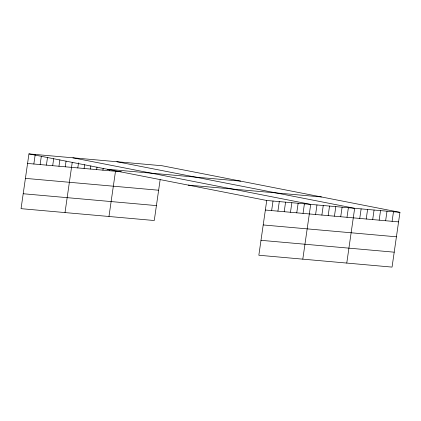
<?xml version="1.0" encoding="UTF-8"?>
<svg xmlns="http://www.w3.org/2000/svg" width="421" height="421" viewBox="0 0 421 421"><rect width="100%" height="100%" fill="white"/><g stroke="black" fill="none" stroke-linecap="round" stroke-linejoin="round"><path stroke-width="0.63" d="M399.95 212.337L266.735 200.48L258.841 255.242L392.056 267.103L399.95 212.337L162.159 165.758L28.944 153.897L21.05 208.663L154.265 220.52L160.154 179.662M33.843 164.011L35.222 154.46M40.127 164.569L41.316 156.291M46.405 165.127L47.505 157.486M52.688 165.685L53.693 158.68M58.966 166.248L59.882 159.88M65.244 166.805L66.071 161.075M65.013 212.573L72.259 162.269M77.806 167.921L78.538 162.827M84.084 168.484L84.637 164.658M90.368 169.042L90.825 165.858M96.646 169.6L97.014 167.053M102.924 170.158L103.203 168.247M109.207 170.715L109.392 169.442M108.971 216.489L115.486 171.279M271.64 210.589L273.013 201.038M277.918 211.147L279.297 201.596M284.201 211.71L285.575 202.159M290.479 212.268L291.858 202.717M296.758 212.826L298.136 203.275M303.041 213.384L304.415 203.832M302.804 259.157L310.698 204.39L72.901 157.812M315.597 214.505L316.976 204.953M321.881 215.063L323.254 205.511M328.159 215.62L329.538 206.069M334.442 216.178L335.816 206.627M340.721 216.741L342.099 207.19M346.999 217.299L348.377 207.748M346.767 263.072L354.656 208.306L116.864 161.727M359.75 218.436L361.129 208.884M366.223 219.009L367.596 209.458M372.69 219.588L374.069 210.032M379.163 220.162L380.537 210.611M385.631 220.736L387.01 211.184M392.104 221.314L393.477 211.763M107.413 169.268L240.628 181.13M27.565 163.448L121.311 171.794M188.266 185.108L321.476 196.965M25.413 178.372L158.628 190.229M265.362 210.032L398.571 221.888M23.202 193.744L156.412 205.601M263.209 224.951L396.424 236.807M260.994 240.323L394.209 252.184M28.944 153.897L266.735 200.48"/></g></svg>
